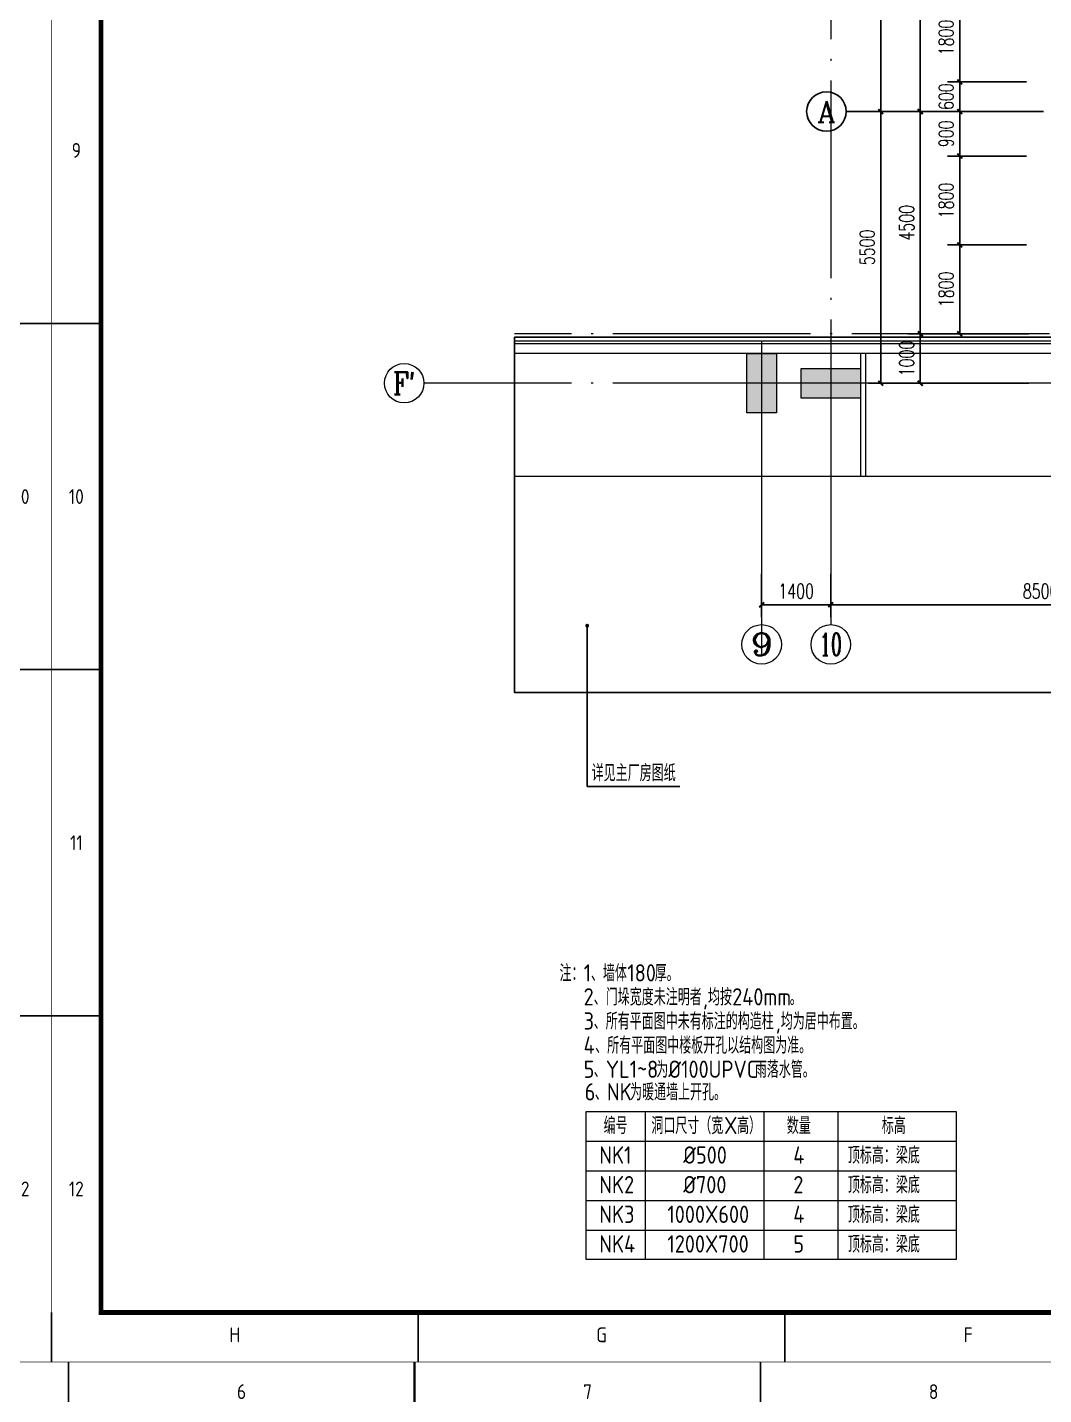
# Model space of a CAD drawing. Extents: x 238398 to 585159, y -66832 to 191741.
# Drawn here: x 483242 to 503826, y 21619 to 49301 of the extents above; entities that cross this region are included whole.
import ezdxf
from ezdxf.enums import TextEntityAlignment as Align

# ---------------------------------------------------------------- set-up
doc = ezdxf.new("R2010")
doc.units = 0
doc.header["$LTSCALE"] = 1000
doc.header["$MEASUREMENT"] = 0
doc.linetypes.add('DOTE', pattern=[2.42, 2, -0.2, 0.02, -0.2])
for name, color, linetype in [('AXIS', 3, 'Continuous'), ('AXIS_TEXT', 7, 'Continuous'), ('DIM_LEAD', 3, 'Continuous'), ('PUB_DIM', 76, 'Continuous')]:
    doc.layers.add(name, color=color, linetype=linetype)
for name, color, linetype, lineweight in [('DOTE', 18, 'DOTE', 13), ('PUB_HATCH', 252, 'Continuous', 5), ('PUB_TEXT', 7, 'Continuous', 20)]:
    doc.layers.add(name, color=color, linetype=linetype, lineweight=lineweight)
doc.styles.add('_TCH_AXIS', font='complex.shx', dxfattribs={"bigfont": 'gbcbig.shx'})
doc.styles.add('_TCH_DIM', font='SIMPLEX', dxfattribs={"bigfont": 'GBCBIG'})
doc.styles.add('_TCH_DIM_T3', font='SIMPLEX', dxfattribs={"width": 0.705882, "bigfont": 'GBCBIG'})
doc.styles.add('COMPLEX', font='geditxt.shx')
doc.styles.get("Standard").update_dxf_attribs({"font": 'gbenor.shx', "bigfont": 'gbcbig.shx'})
doc.styles.add('TK', font='GEDITXT.SHX', dxfattribs={"width": 0.85, "height": 3.5, "bigfont": 'hztxt1.shx'})
doc.linetypes.add('栏杆', pattern='A,0.075,-0.03,[133,ltypeshp.shx,S=0.03,R=0,X=-0.03,Y=0],-0.03,0.3', length=0.435)
doc.dimstyles.new('_TCH_ARCH&&100', dxfattribs={"dimtxt": 297.5, "dimasz": 100, "dimexe": 250, "dimexo": 300, "dimgap": 126.25, "dimtad": 1, "dimdec": 0, "dimzin": 0, "dimdsep": 46, "dimtxsty": '_TCH_DIM_T3', "dimblk": 'ARCHTICK', "dimcen": 0.09, "dimazin": 2, "dimtfac": 1, "dimtdec": 0, "dimtix": 1, "dimtmove": 2, "dimatfit": 3, "dimfxl": 1, "dimtolj": 1, "dimtzin": 0, "dimarcsym": 0})

# ---------------------------------------------------------------- blocks, each defined once
blk = doc.blocks.new('_AXISO')
blk.add_circle((0, 0), 0.5)
at = {"layer": 'AXIS_TEXT', "style": 'COMPLEX', "width": 1.041667}
blk.add_attdef('A', text='', height=0.56, dxfattribs=at).set_placement((-0.25, -0.28), (0.25, -0.28), align=Align.FIT)
blk = doc.blocks.new('_ArchTick')
at = {"color": 0, "linetype": 'ByBlock', "const_width": 0.4}
blk.add_lwpolyline([(-0.5, -0.5), (0.5, 0.5)], dxfattribs=at)
blk = doc.blocks.new('*D572')
at = {"layer": 'AXIS', "color": 0, "lineweight": -2, "transparency": 16777216}
for p, q in [((503526, 47596), (500276, 47596)), ((500526, 42096), (500526, 47596)), ((503526, 42096), (500276, 42096))]:
    blk.add_line(p, q, dxfattribs=at)
at = {"layer": 'Defpoints', "color": 0, "transparency": 16777216}
for p in [(500526, 47596), (503826, 47596), (503826, 42096)]:
    blk.add_point(p, dxfattribs=at)
at = {"layer": 'AXIS', "color": 0, "lineweight": -2, "transparency": 16777216, "xscale": 100, "yscale": 100, "zscale": 100}
for p, rotation in [((500526, 47596), 90), ((500526, 42096), 270)]:
    blk.add_blockref('_ArchTick', p, dxfattribs=dict(at, rotation=rotation))
at = {"layer": 'AXIS', "color": 0, "transparency": 16777216, "insert": (500251, 44846), "char_height": 297.5, "attachment_point": 5, "rotation": 90, "style": '_TCH_DIM_T3'}
blk.add_mtext('\\A1;5500', dxfattribs=at)
blk = doc.blocks.new('*D573')
at = {"layer": 'AXIS', "color": 0, "lineweight": -2, "transparency": 16777216}
for p, q in [((503526, 91096), (500276, 91096)), ((500526, 47596), (500526, 91096)), ((503526, 47596), (500276, 47596))]:
    blk.add_line(p, q, dxfattribs=at)
at = {"layer": 'Defpoints', "color": 0, "transparency": 16777216}
for p in [(500526, 91096), (503826, 91096), (503826, 47596)]:
    blk.add_point(p, dxfattribs=at)
at = {"layer": 'AXIS', "color": 0, "lineweight": -2, "transparency": 16777216, "xscale": 100, "yscale": 100, "zscale": 100}
for p, rotation in [((500526, 91096), 90), ((500526, 47596), 270)]:
    blk.add_blockref('_ArchTick', p, dxfattribs=dict(at, rotation=rotation))
at = {"layer": 'AXIS', "color": 0, "transparency": 16777216, "insert": (500251, 69346), "char_height": 297.5, "attachment_point": 5, "rotation": 90, "style": '_TCH_DIM_T3'}
blk.add_mtext('\\A1;43500', dxfattribs=at)
blk = doc.blocks.new('*D574')
at = {"layer": 'AXIS', "color": 0, "lineweight": -2, "transparency": 16777216}
for p, q in [((503526, 43096), (501076, 43096)), ((501326, 42096), (501326, 43096)), ((503526, 42096), (501076, 42096))]:
    blk.add_line(p, q, dxfattribs=at)
at = {"layer": 'Defpoints', "color": 0, "transparency": 16777216}
for p in [(501326, 43096), (503826, 43096), (503826, 42096)]:
    blk.add_point(p, dxfattribs=at)
at = {"layer": 'AXIS', "color": 0, "lineweight": -2, "transparency": 16777216, "xscale": 100, "yscale": 100, "zscale": 100}
for p, rotation in [((501326, 43096), 90), ((501326, 42096), 270)]:
    blk.add_blockref('_ArchTick', p, dxfattribs=dict(at, rotation=rotation))
at = {"layer": 'AXIS', "color": 0, "transparency": 16777216, "insert": (501051, 42596), "char_height": 297.5, "attachment_point": 5, "rotation": 90, "style": '_TCH_DIM_T3'}
blk.add_mtext('\\A1;1000', dxfattribs=at)
blk = doc.blocks.new('*D575')
at = {"layer": 'AXIS', "color": 0, "lineweight": -2, "transparency": 16777216}
for p, q in [((503526, 47596), (501076, 47596)), ((501326, 43096), (501326, 47596)), ((503526, 43096), (501076, 43096))]:
    blk.add_line(p, q, dxfattribs=at)
at = {"layer": 'Defpoints', "color": 0, "transparency": 16777216}
for p in [(501326, 47596), (503826, 47596), (503826, 43096)]:
    blk.add_point(p, dxfattribs=at)
at = {"layer": 'AXIS', "color": 0, "lineweight": -2, "transparency": 16777216, "xscale": 100, "yscale": 100, "zscale": 100}
for p, rotation in [((501326, 47596), 90), ((501326, 43096), 270)]:
    blk.add_blockref('_ArchTick', p, dxfattribs=dict(at, rotation=rotation))
at = {"layer": 'AXIS', "color": 0, "transparency": 16777216, "insert": (501051, 45346), "char_height": 297.5, "attachment_point": 5, "rotation": 90, "style": '_TCH_DIM_T3'}
blk.add_mtext('\\A1;4500', dxfattribs=at)
blk = doc.blocks.new('*D576')
at = {"layer": 'AXIS', "color": 0, "lineweight": -2, "transparency": 16777216}
for p, q in [((503526, 54596), (501076, 54596)), ((501326, 47596), (501326, 54596)), ((503526, 47596), (501076, 47596))]:
    blk.add_line(p, q, dxfattribs=at)
at = {"layer": 'Defpoints', "color": 0, "transparency": 16777216}
for p in [(501326, 54596), (503826, 54596), (503826, 47596)]:
    blk.add_point(p, dxfattribs=at)
at = {"layer": 'AXIS', "color": 0, "lineweight": -2, "transparency": 16777216, "xscale": 100, "yscale": 100, "zscale": 100}
for p, rotation in [((501326, 54596), 90), ((501326, 47596), 270)]:
    blk.add_blockref('_ArchTick', p, dxfattribs=dict(at, rotation=rotation))
at = {"layer": 'AXIS', "color": 0, "transparency": 16777216, "insert": (501051, 51096), "char_height": 297.5, "attachment_point": 5, "rotation": 90, "style": '_TCH_DIM_T3'}
blk.add_mtext('\\A1;7000', dxfattribs=at)
blk = doc.blocks.new('GEDI_WK_A1_V')
at = {"color": 3}
for p, q in [((0, 210.25), (10, 210.25)), ((584, 210.25), (594, 210.25)), ((0, 140.17), (10, 140.17)), ((584, 140.17), (594, 140.17)), ((0, 70.08), (10, 70.08)), ((584, 70.08), (594, 70.08)), ((0, 10), (0, 0)), ((74.25, 10), (74.25, 0)), ((148.5, 10), (148.5, 0))]:
    blk.add_line(p, q, dxfattribs=at)
for points, const_width in [([(0, 841), (0, 0), (594, 0), (594, 841)], 0.1), ([(10, 816), (10, 10), (584, 10), (584, 816)], 1)]:
    blk.add_lwpolyline(points, close=True, dxfattribs=dict(at, const_width=const_width))
for s, p in [('9', (5, 245.29)), ('10', (5, 175.21)), ('10', (588, 175.21)), ('11', (5, 105.12)), ('12', (5, 35.04)), ('12', (588, 35.04))]:
    blk.add_text(s, height=3, dxfattribs=at).set_placement(p, align=Align.MIDDLE)
for s, p in [('H', (37.12, 4)), ('G', (111.38, 4)), ('F', (185.62, 4))]:
    blk.add_text(s, height=3, dxfattribs=at).set_placement(p, align=Align.CENTER)
blk = doc.blocks.new('CEEC_TK_A1_V')
blk.add_blockref('GEDI_WK_A1_V', (0, 0))
at = {"style": 'TK', "width": 0.85}
for tag, height, p in [('PROJECTNAME', 4.75, (529, 44)), ('PHASE', 4, (571, 44)), ('DRAWINGNAME', 4.75, (539, 31))]:
    blk.add_attdef(tag, text='', height=height, dxfattribs=at).set_placement(p, align=Align.MIDDLE_CENTER)
for tag, p, height in [('APPROVE', (416, 32.75), 3.5), ('DESIGN', (461, 32.75), 3.5), ('REVIEW1', (416, 25.75), 3.5), ('DRAW', (461, 25.75), 3.5), ('REVIEW2', (416, 18.75), 3.5), ('PROPORTION', (461, 18.75), 3.5), ('DRAWINGNUMBER', (511, 18.5), 4), ('CHECK', (416, 11.75), 3.5), ('DATE', (461, 11.75), 3.5), ('VERSION', (577, 11.75), 3.5)]:
    blk.add_attdef(tag, p, '', height=height, dxfattribs=at)
blk = doc.blocks.new('GEDI_WK_A1')
at = {"color": 3}
for p, q in [((350.42, 584), (350.42, 594)), ((420.5, 584), (420.5, 594)), ((490.58, 584), (490.58, 594))]:
    blk.add_line(p, q, dxfattribs=at)
at = {"color": 3, "const_width": 0.1}
blk.add_lwpolyline([(0, 0), (841, 0), (841, 594), (0, 594)], close=True, dxfattribs=at)
at = {"color": 3, "const_width": 0.5}
blk.add_lwpolyline([(420.5, 579), (420.5, 594)], dxfattribs=at)
at = {"color": 3}
for s, p in [('6', (385.46, 588)), ('7', (455.54, 588)), ('8', (525.62, 588))]:
    blk.add_text(s, height=3, dxfattribs=at).set_placement(p, align=Align.MIDDLE)
blk = doc.blocks.new('CEEC_TK_A1')
blk.add_blockref('GEDI_WK_A1', (0, 0))
at = {"style": 'TK', "width": 0.85}
for tag, height, p in [('PROJECTNAME', 4.75, (776, 44)), ('PHASE', 4, (818, 44)), ('DRAWINGNAME', 4.75, (786, 31))]:
    blk.add_attdef(tag, text='', height=height, dxfattribs=at).set_placement(p, align=Align.MIDDLE_CENTER)
for tag, p, height in [('APPROVE', (663, 32.75), 3.5), ('DESIGN', (708, 32.75), 3.5), ('REVIEW1', (663, 25.75), 3.5), ('DRAW', (708, 25.75), 3.5), ('REVIEW2', (663, 18.75), 3.5), ('PROPORTION', (708, 18.75), 3.5), ('DRAWINGNUMBER', (758, 18.5), 4), ('CHECK', (663, 11.75), 3.5), ('DATE', (708, 11.75), 3.5), ('VERSION', (824, 11.75), 3.5)]:
    blk.add_attdef(tag, p, '', height=height, dxfattribs=at)
blk = doc.blocks.new('*D178')
at = {"layer": 'Defpoints', "color": 0, "transparency": 16777216}
for p in [(502126, 44896), (503780, 44896), (503780, 43096)]:
    blk.add_point(p, dxfattribs=at)
at = {"layer": 'PUB_DIM', "color": 0, "lineweight": -2, "transparency": 16777216}
for p, q in [((503480, 44896), (501876, 44896)), ((502126, 43096), (502126, 44896)), ((503480, 43096), (501876, 43096))]:
    blk.add_line(p, q, dxfattribs=at)
at = {"layer": 'PUB_DIM', "color": 0, "lineweight": -2, "transparency": 16777216, "xscale": 100, "yscale": 100, "zscale": 100}
for p, rotation in [((502126, 44896), 90), ((502126, 43096), 270)]:
    blk.add_blockref('_ArchTick', p, dxfattribs=dict(at, rotation=rotation))
at = {"layer": 'PUB_DIM', "color": 0, "transparency": 16777216, "insert": (501851, 43996), "char_height": 297.5, "attachment_point": 5, "rotation": 90, "style": '_TCH_DIM_T3'}
blk.add_mtext('\\A1;1800', dxfattribs=at)
blk = doc.blocks.new('*D179')
at = {"layer": 'Defpoints', "color": 0, "transparency": 16777216}
for p in [(502126, 46696), (503780, 46696), (503780, 44896)]:
    blk.add_point(p, dxfattribs=at)
at = {"layer": 'PUB_DIM', "color": 0, "lineweight": -2, "transparency": 16777216}
for p, q in [((503480, 46696), (501876, 46696)), ((502126, 44896), (502126, 46696)), ((503480, 44896), (501876, 44896))]:
    blk.add_line(p, q, dxfattribs=at)
at = {"layer": 'PUB_DIM', "color": 0, "lineweight": -2, "transparency": 16777216, "xscale": 100, "yscale": 100, "zscale": 100}
for p, rotation in [((502126, 46696), 90), ((502126, 44896), 270)]:
    blk.add_blockref('_ArchTick', p, dxfattribs=dict(at, rotation=rotation))
at = {"layer": 'PUB_DIM', "color": 0, "transparency": 16777216, "insert": (501851, 45796), "char_height": 297.5, "attachment_point": 5, "rotation": 90, "style": '_TCH_DIM_T3'}
blk.add_mtext('\\A1;1800', dxfattribs=at)
blk = doc.blocks.new('*D180')
at = {"layer": 'Defpoints', "color": 0, "transparency": 16777216}
for p in [(502126, 47596), (503780, 47596), (503780, 46696)]:
    blk.add_point(p, dxfattribs=at)
at = {"layer": 'PUB_DIM', "color": 0, "lineweight": -2, "transparency": 16777216}
for p, q in [((503480, 47596), (501876, 47596)), ((502126, 46696), (502126, 47596)), ((503480, 46696), (501876, 46696))]:
    blk.add_line(p, q, dxfattribs=at)
at = {"layer": 'PUB_DIM', "color": 0, "lineweight": -2, "transparency": 16777216, "xscale": 100, "yscale": 100, "zscale": 100}
for p, rotation in [((502126, 47596), 90), ((502126, 46696), 270)]:
    blk.add_blockref('_ArchTick', p, dxfattribs=dict(at, rotation=rotation))
at = {"layer": 'PUB_DIM', "color": 0, "transparency": 16777216, "insert": (501851, 47146), "char_height": 297.5, "attachment_point": 5, "rotation": 90, "style": '_TCH_DIM_T3'}
blk.add_mtext('\\A1;900', dxfattribs=at)
blk = doc.blocks.new('*D181')
at = {"layer": 'Defpoints', "color": 0, "transparency": 16777216}
for p in [(502126, 48196), (503780, 48196), (503780, 47596)]:
    blk.add_point(p, dxfattribs=at)
at = {"layer": 'PUB_DIM', "color": 0, "lineweight": -2, "transparency": 16777216}
for p, q in [((503480, 48196), (501876, 48196)), ((502126, 48196), (502126, 48296)), ((502126, 47596), (502126, 48196)), ((503480, 47596), (501876, 47596)), ((502126, 47596), (502126, 47496))]:
    blk.add_line(p, q, dxfattribs=at)
at = {"layer": 'PUB_DIM', "color": 0, "lineweight": -2, "transparency": 16777216, "xscale": 100, "yscale": 100, "zscale": 100}
for p, rotation in [((502126, 48196), 270), ((502126, 47596), 90)]:
    blk.add_blockref('_ArchTick', p, dxfattribs=dict(at, rotation=rotation))
at = {"layer": 'PUB_DIM', "color": 0, "transparency": 16777216, "insert": (501851, 47896), "char_height": 297.5, "attachment_point": 5, "rotation": 90, "style": '_TCH_DIM_T3'}
blk.add_mtext('\\A1;600', dxfattribs=at)
blk = doc.blocks.new('*D182')
at = {"layer": 'Defpoints', "color": 0, "transparency": 16777216}
for p in [(502126, 49996), (503780, 49996), (503780, 48196)]:
    blk.add_point(p, dxfattribs=at)
at = {"layer": 'PUB_DIM', "color": 0, "lineweight": -2, "transparency": 16777216}
for p, q in [((503480, 49996), (501876, 49996)), ((502126, 48196), (502126, 49996)), ((503480, 48196), (501876, 48196))]:
    blk.add_line(p, q, dxfattribs=at)
at = {"layer": 'PUB_DIM', "color": 0, "lineweight": -2, "transparency": 16777216, "xscale": 100, "yscale": 100, "zscale": 100}
for p, rotation in [((502126, 49996), 90), ((502126, 48196), 270)]:
    blk.add_blockref('_ArchTick', p, dxfattribs=dict(at, rotation=rotation))
at = {"layer": 'PUB_DIM', "color": 0, "transparency": 16777216, "insert": (501851, 49096), "char_height": 297.5, "attachment_point": 5, "rotation": 90, "style": '_TCH_DIM_T3'}
blk.add_mtext('\\A1;1800', dxfattribs=at)
blk = doc.blocks.new('*D488')
at = {"layer": 'Defpoints', "color": 0, "transparency": 16777216}
for p in [(498114, 38536), (499514, 38536), (499514, 37611)]:
    blk.add_point(p, dxfattribs=at)
at = {"layer": 'PUB_HATCH', "color": 0, "lineweight": -2, "transparency": 16777216}
for p, q in [((498114, 38236), (498114, 37361)), ((499514, 38236), (499514, 37361)), ((498114, 37611), (499514, 37611))]:
    blk.add_line(p, q, dxfattribs=at)
at = {"layer": 'PUB_HATCH', "color": 0, "lineweight": -2, "transparency": 16777216, "xscale": 100, "yscale": 100, "zscale": 100, "rotation": 180}
blk.add_blockref('_ArchTick', (498114, 37611), dxfattribs=at)
at = {"layer": 'PUB_HATCH', "color": 0, "lineweight": -2, "transparency": 16777216, "xscale": 100, "yscale": 100, "zscale": 100}
blk.add_blockref('_ArchTick', (499514, 37611), dxfattribs=at)
at = {"layer": 'PUB_HATCH', "color": 0, "transparency": 16777216, "insert": (498814, 37886), "char_height": 297.5, "attachment_point": 5, "style": '_TCH_DIM_T3'}
blk.add_mtext('\\A1;1400', dxfattribs=at)
blk = doc.blocks.new('*D489')
at = {"layer": 'Defpoints', "color": 0, "transparency": 16777216}
for p in [(499514, 38536), (508014, 38536), (508014, 37611)]:
    blk.add_point(p, dxfattribs=at)
at = {"layer": 'PUB_HATCH', "color": 0, "lineweight": -2, "transparency": 16777216}
for p, q in [((499514, 38236), (499514, 37361)), ((508014, 38236), (508014, 37361)), ((499514, 37611), (508014, 37611))]:
    blk.add_line(p, q, dxfattribs=at)
at = {"layer": 'PUB_HATCH', "color": 0, "lineweight": -2, "transparency": 16777216, "xscale": 100, "yscale": 100, "zscale": 100, "rotation": 180}
blk.add_blockref('_ArchTick', (499514, 37611), dxfattribs=at)
at = {"layer": 'PUB_HATCH', "color": 0, "lineweight": -2, "transparency": 16777216, "xscale": 100, "yscale": 100, "zscale": 100}
blk.add_blockref('_ArchTick', (508014, 37611), dxfattribs=at)
at = {"layer": 'PUB_HATCH', "color": 0, "transparency": 16777216, "insert": (503764, 37886), "char_height": 297.5, "attachment_point": 5, "style": '_TCH_DIM_T3'}
blk.add_mtext('\\A1;8500', dxfattribs=at)
blk = doc.blocks.new('*D492')
at = {"layer": 'Defpoints', "color": 0, "transparency": 16777216}
for p in [(498114, 38536), (499514, 38536), (499514, 37611)]:
    blk.add_point(p, dxfattribs=at)
at = {"layer": 'PUB_HATCH', "color": 0, "lineweight": -2, "transparency": 16777216}
for p, q in [((498114, 38236), (498114, 37361)), ((499514, 38236), (499514, 37361)), ((498114, 37611), (499514, 37611))]:
    blk.add_line(p, q, dxfattribs=at)
at = {"layer": 'PUB_HATCH', "color": 0, "lineweight": -2, "transparency": 16777216, "xscale": 100, "yscale": 100, "zscale": 100, "rotation": 180}
blk.add_blockref('_ArchTick', (498114, 37611), dxfattribs=at)
at = {"layer": 'PUB_HATCH', "color": 0, "lineweight": -2, "transparency": 16777216, "xscale": 100, "yscale": 100, "zscale": 100}
blk.add_blockref('_ArchTick', (499514, 37611), dxfattribs=at)
at = {"layer": 'PUB_HATCH', "color": 0, "transparency": 16777216, "insert": (498814, 37886), "char_height": 297.5, "attachment_point": 5, "style": '_TCH_DIM_T3'}
blk.add_mtext('\\A1;1400', dxfattribs=at)
blk = doc.blocks.new('*D493')
at = {"layer": 'Defpoints', "color": 0, "transparency": 16777216}
for p in [(499514, 38536), (508014, 38536), (508014, 37611)]:
    blk.add_point(p, dxfattribs=at)
at = {"layer": 'PUB_HATCH', "color": 0, "lineweight": -2, "transparency": 16777216}
for p, q in [((499514, 38236), (499514, 37361)), ((508014, 38236), (508014, 37361)), ((499514, 37611), (508014, 37611))]:
    blk.add_line(p, q, dxfattribs=at)
at = {"layer": 'PUB_HATCH', "color": 0, "lineweight": -2, "transparency": 16777216, "xscale": 100, "yscale": 100, "zscale": 100, "rotation": 180}
blk.add_blockref('_ArchTick', (499514, 37611), dxfattribs=at)
at = {"layer": 'PUB_HATCH', "color": 0, "lineweight": -2, "transparency": 16777216, "xscale": 100, "yscale": 100, "zscale": 100}
blk.add_blockref('_ArchTick', (508014, 37611), dxfattribs=at)
at = {"layer": 'PUB_HATCH', "color": 0, "transparency": 16777216, "insert": (503764, 37886), "char_height": 297.5, "attachment_point": 5, "style": '_TCH_DIM_T3'}
blk.add_mtext('\\A1;8500', dxfattribs=at)
blk = doc.blocks.new('zw3')
at = {"layer": 'AXIS'}
blk.add_line((503825.6, 47596.1), (499825.6, 47596.1), dxfattribs=at)
at = {"layer": 'DOTE', "ltscale": 2}
blk.add_line((499514, 96624.2), (499514, 38833.1), dxfattribs=at)
at = {"layer": 'AXIS'}
ref = blk.add_blockref('_AXISO', (499425.6, 47596.1), dxfattribs=dict(at, xscale=800, yscale=800, zscale=800))
ref.add_attrib('A', 'A', dxfattribs={"layer": 'AXIS_TEXT', "height": 425.2, "style": '_TCH_AXIS'}).set_placement((499243.3, 47383.6), (499607.8, 47383.6), align=Align.FIT)
for p1, p2, distance, picture, middle in [((503825.6, 47596.1), (503825.6, 91096.1), 3300, '*D573', (500250.6, 69346.1)), ((503825.6, 47596.1), (503825.6, 54596.1), 2500, '*D576', (501050.6, 51096.1)), ((503825.6, 42096.1), (503825.6, 47596.1), 3300, '*D572', (500250.6, 44846.1)), ((503825.6, 43096.1), (503825.6, 47596.1), 2500, '*D575', (501050.6, 45346.1)), ((503825.6, 42096.1), (503825.6, 43096.1), 2500, '*D574', (501050.6, 42596.1))]:
    dim = blk.add_aligned_dim(p1=p1, p2=p2, distance=distance, dimstyle='_TCH_ARCH&&100', dxfattribs=at)
    dim.commit()
    dim.dimension.update_dxf_attribs({"geometry": picture, "text_midpoint": middle})

msp = doc.modelspace()

# ---------------------------------------------------------------- hatches: boundary and pattern name
at = {"layer": 'PUB_HATCH'}
for points in [[(498414, 41496.1), (497814, 41496.1), (497814, 42696.1), (498414, 42696.1)], [(498914, 41796.1), (498914, 42396.1), (500114, 42396.1), (500114, 41796.1)]]:
    msp.add_hatch(color=256, dxfattribs=at).paths.add_polyline_path(points)

# ---------------------------------------------------------------- linework, layer by layer
at = {"layer": 'AXIS'}
msp.add_lwpolyline([(493108.4, 43028.4), (532970.8, 43028.4), (532970.8, 35835.2), (493108.4, 35835.2)], close=True, dxfattribs=at)
at = {"layer": 'DIM_LEAD'}
for p, q in [((494580.4, 37186.6), (494580.4, 33931)), ((494580.4, 33931), (496455.8, 33931))]:
    msp.add_line(p, q, dxfattribs=at)
at = {"layer": 'DIM_LEAD', "const_width": 40}
msp.add_lwpolyline([(494580.4, 37206.6, 1), (494580.4, 37166.6, 1)], format="xyb", close=True, dxfattribs=at)
at = {"layer": 'DOTE', "ltscale": 2}
for p, q in [((532982.3, 43096.1), (493108.4, 43096.1)), ((532982.3, 43096.1), (493108.4, 43096.1)), ((498114, 42946.1), (498114, 36584.7)), ((532982.3, 42096.1), (493108.4, 42096.1))]:
    msp.add_line(p, q, dxfattribs=at)
at = {"layer": 'PUB_HATCH'}
for p, q in [((493140.1, 42096.1), (491274.7, 42096.1)), ((493140.1, 42096.1), (491274.7, 42096.1)), ((498114, 39774.5), (498114, 37209)), ((498114, 39774.5), (498114, 37209)), ((499514, 39774.5), (499514, 37209)), ((499514, 39774.5), (499514, 37209))]:
    msp.add_line(p, q, dxfattribs=at)
at = {"layer": 'PUB_HATCH', "ltscale": 2}
msp.add_line((532970.8, 42096.1), (496133.5, 42096.1), dxfattribs=at)
at = {"layer": 'PUB_HATCH'}
for points in [[(532970.8, 42946.1), (493108.4, 42946.1)], [(532970.8, 42896.1), (493108.4, 42896.1)], [(532970.8, 42696.1), (493108.4, 42696.1)], [(500214, 42696.1), (500214, 40213.4)], [(493108.4, 40213.4), (512927.1, 40213.4), (513003.5, 40423.4), (513077.6, 40003.4), (513152.1, 40213.4), (532970.8, 40213.4)]]:
    msp.add_lwpolyline(points, dxfattribs=at)
for points in [[(498414, 41496.1), (497814, 41496.1), (497814, 42696.1), (498414, 42696.1)], [(498914, 41796.1), (498914, 42396.1), (500114, 42396.1), (500114, 41796.1)]]:
    msp.add_lwpolyline(points, close=True, dxfattribs=at)
at = {"layer": 'PUB_HATCH', "linetype": '栏杆', "ltscale": 2000}
msp.add_lwpolyline([(500114, 42696.1), (500114, 40213.4)], dxfattribs=at)
at = {"layer": 'PUB_TEXT', "color": 2}
msp.add_lwpolyline([(494556.8, 27352), (502056.8, 27352), (502056.8, 24352), (494556.8, 24352)], close=True, dxfattribs=at)
for points in [[(495756.8, 27352), (495756.8, 24352)], [(498156.8, 27352), (498156.8, 24352)], [(499656.8, 27352), (499656.8, 24352)], [(494556.8, 26752), (502056.8, 26752)], [(494556.8, 26152), (502056.8, 26152)], [(494556.8, 25552), (502056.8, 25552)], [(494556.8, 24952), (502056.8, 24952)]]:
    msp.add_lwpolyline(points, dxfattribs=at)

# ---------------------------------------------------------------- block references
at = {"xscale": 100, "yscale": 100, "zscale": 100}
for name, p in [('CEEC_TK_A1_V', (424334.5, 22280.2)), ('CEEC_TK_A1_V', (483734.5, 22280.2)), ('CEEC_TK_A1', (449034.5, -37119.8))]:
    msp.add_blockref(name, p, dxfattribs=at)
msp.add_blockref('zw3', (0, 0))
at = {"layer": 'PUB_HATCH'}
ref = msp.add_blockref('_AXISO', (490874.7, 42096.1), dxfattribs=dict(at, xscale=800, yscale=800, zscale=800))
ref.add_attrib('A', "F'", dxfattribs={"layer": 'AXIS_TEXT', "height": 452.55, "style": '_TCH_AXIS', "width": 0.954545}).set_placement((490648.5, 41869.9), (491101, 41869.9), align=Align.FIT)
ref = msp.add_blockref('_AXISO', (490874.7, 42096.1), dxfattribs=dict(at, xscale=800, yscale=800, zscale=800))
ref.add_attrib('A', "F'", dxfattribs={"layer": 'AXIS_TEXT', "height": 452.55, "style": '_TCH_AXIS', "width": 0.954545}).set_placement((490648.5, 41869.9), (491101, 41869.9), align=Align.FIT)
ref = msp.add_blockref('_AXISO', (498114, 36809), dxfattribs=dict(at, xscale=800, yscale=800, zscale=800))
ref.add_attrib('A', '9', dxfattribs={"layer": 'AXIS_TEXT', "height": 452.5, "style": '_TCH_AXIS', "width": 1.5}).set_placement((497887.8, 36582.7), (498340.3, 36582.7), align=Align.FIT)
ref = msp.add_blockref('_AXISO', (498114, 36809), dxfattribs=dict(at, xscale=800, yscale=800, zscale=800))
ref.add_attrib('A', '9', dxfattribs={"layer": 'AXIS_TEXT', "height": 452.5, "style": '_TCH_AXIS', "width": 1.5}).set_placement((497887.8, 36582.7), (498340.3, 36582.7), align=Align.FIT)
ref = msp.add_blockref('_AXISO', (499514, 36809), dxfattribs=dict(at, xscale=800, yscale=800, zscale=800))
ref.add_attrib('A', '10', dxfattribs={"layer": 'AXIS_TEXT', "height": 452.55, "style": '_TCH_AXIS', "width": 0.724138}).set_placement((499287.8, 36582.7), (499740.3, 36582.7), align=Align.FIT)
ref = msp.add_blockref('_AXISO', (499514, 36809), dxfattribs=dict(at, xscale=800, yscale=800, zscale=800))
ref.add_attrib('A', '10', dxfattribs={"layer": 'AXIS_TEXT', "height": 452.55, "style": '_TCH_AXIS', "width": 0.724138}).set_placement((499287.8, 36582.7), (499740.3, 36582.7), align=Align.FIT)

# ---------------------------------------------------------------- texts
at = {"layer": 'PUB_TEXT', "style": '_TCH_DIM'}
msp.add_text('详见主厂房图纸', height=337.59, dxfattribs=at).set_placement((494671.6, 34036))
at = {"layer": 'PUB_TEXT', "color": 2}
for s, height, p in [('注：', 337.59, (494019.4, 29983.3)), ('1', 350, (494510.8, 29983.3)), ('、墙体', 337.59, (494656.7, 29983.3)), ('180', 350, (495393.9, 29983.3)), ('厚。', 337.59, (495948.1, 29983.3)), ('2', 350, (494508.7, 29498.5)), ('、门垛宽度未注明者', 337.59, (494712.9, 29498.5)), ('均按', 337.59, (497026.7, 29498.5)), ('240mm', 350, (497518.2, 29498.5)), ('。', 337.6, (498684.9, 29498.5)), ('3', 350, (494508.7, 29009.8)), ('、所有平面图中未有标注的构造柱', 337.589, (494712.9, 29009.8)), (',', 350, (496924.6, 29498.5)), ('均为居中布置。', 337.59, (498501.2, 29009.8)), ('4', 350, (494508.7, 28521.1)), ('、所有平面图中楼板开孔以结构图为准。', 337.589, (494742.1, 28521.1)), (',', 350, (498399.1, 29009.8)), ('5', 350, (494508.7, 28032.4)), ('YL1~8', 350, (494958.7, 28032.4)), ('为', 337.6, (495979.5, 28032.4)), ('%%C100UPVC', 350, (496225.2, 28032.4)), ('雨落水管。', 337.59, (497975.2, 28032.4)), ('、', 337.6, (494712.9, 28032.4)), ('6', 350, (494530.6, 27575.1)), ('、', 337.6, (494734.7, 27575.1)), ('NK', 350, (494980.5, 27575.1)), ('为暖通墙上开孔。', 337.59, (495448.6, 27575.1)), ('编号', 337.59, (494913.4, 26895.1)), ('洞口尺寸（宽', 337.59, (495879.6, 26895.1)), ('X', 350, (497354.1, 26895.1)), ('高）', 337.59, (497616.6, 26895.1)), ('数量', 337.59, (498623.3, 26895.1)), ('标高', 337.59, (500547.7, 26895.1)), ('NK1', 350, (494825.3, 26295.1)), ('%%C500', 350, (496525.9, 26295.1)), ('4', 350, (498756, 26295.1)), ('顶标高：梁底', 337.59, (499859.9, 26295.1)), ('NK2', 350, (494825.3, 25695.1)), ('%%C700', 350, (496525.9, 25695.1)), ('2', 350, (498756, 25695.1)), ('顶标高：梁底', 337.59, (499859.9, 25695.1)), ('顶标高：梁底', 337.59, (499859.9, 25095.1)), ('NK3', 350, (494825.3, 25095.1)), ('1000X600', 350, (496205.2, 25095.1)), ('4', 350, (498756, 25095.1)), ('NK4', 350, (494825.3, 24495.1)), ('1200X700', 350, (496205.2, 24495.1)), ('5', 350, (498756, 24495.1)), ('顶标高：梁底', 337.59, (499859.9, 24495.1))]:
    msp.add_text(s, height=height, dxfattribs=at).set_placement(p)

# ---------------------------------------------------------------- dimensions: what is measured, and where the dimension line sits
at = {"layer": 'PUB_DIM'}
for p1, p2, picture, middle in [((503779.7, 48195.8), (503779.7, 49995.8), '*D182', (501850.6, 49095.8)), ((503779.7, 47596.1), (503779.7, 48195.8), '*D181', (501850.6, 47896)), ((503779.7, 46695.8), (503779.7, 47596.1), '*D180', (501850.6, 47146)), ((503779.7, 44895.8), (503779.7, 46695.8), '*D179', (501850.6, 45795.8)), ((503779.7, 43096.1), (503779.7, 44895.8), '*D178', (501850.6, 43996))]:
    dim = msp.add_aligned_dim(p1=p1, p2=p2, distance=1654.1, dimstyle='_TCH_ARCH&&100', dxfattribs=at)
    dim.commit()
    dim.dimension.update_dxf_attribs({"geometry": picture, "text_midpoint": middle})
at = {"layer": 'PUB_HATCH'}
for p1, p2, picture, middle in [((498114, 38535.9), (499514, 38535.9), '*D488', (498814, 37885.5)), ((498114, 38535.9), (499514, 38535.9), '*D492', (498814, 37885.5)), ((499514, 38535.9), (508014, 38535.9), '*D489', (503764, 37885.5)), ((499514, 38535.9), (508014, 38535.9), '*D493', (503764, 37885.5))]:
    dim = msp.add_aligned_dim(p1=p1, p2=p2, distance=-925.3, dimstyle='_TCH_ARCH&&100', dxfattribs=at)
    dim.commit()
    dim.dimension.update_dxf_attribs({"geometry": picture, "text_midpoint": middle})

doc.saveas('drawing.dxf')
